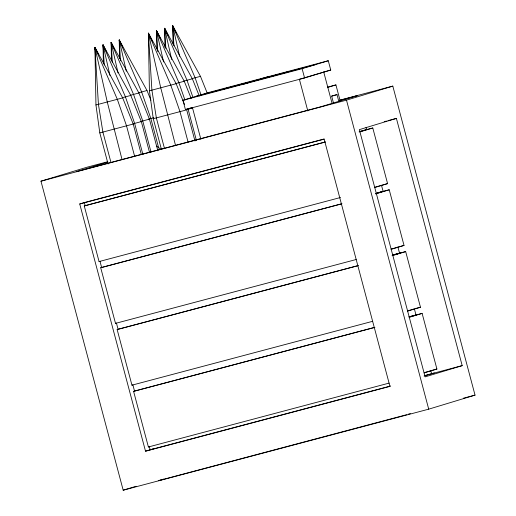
<?xml version="1.0" encoding="UTF-8"?>
<svg xmlns="http://www.w3.org/2000/svg" width="516" height="516" viewBox="0 0 516 516"><rect width="100%" height="100%" fill="white"/><g stroke="black" fill="none" stroke-linecap="round" stroke-linejoin="round"><path stroke-width="0.77" d="M182.948 100.285L209.122 92.351L328.279 60.746L330.743 70.021L304.575 77.948L185.418 109.553L182.948 100.285L302.112 68.68L328.279 60.746M224.138 88.9L287.096 72.13L196.035 96.318M242.533 84.482L250.982 81.921M260.245 79.116L268.701 76.549M185.418 109.553L192.126 107.521M330.743 70.021L299.39 79.29L307.82 110.966M327.821 87.372L335.922 84.914L340.244 101.142M339.947 100.13L392.811 86.108L475.036 395.127L428.719 409.162L123.189 490.2L40.964 181.18L87.281 167.139L107.496 161.779M107.909 162.043L76.149 171.673L320.578 106.844L357.627 95.615L339.728 100.362M338.851 101.562L337 94.609L331.678 96.221L333.523 103.174M40.964 181.18L346.494 100.143L392.811 86.108M79.735 203.975L324.164 139.146L389.948 386.368L145.518 451.197L79.735 203.975L84.366 202.575L85.192 205.665L84.263 205.942L99.066 261.567L340.528 197.493M396.404 118.409L359.349 129.639L425.132 376.861L462.188 365.631L396.404 118.409L388.006 120.641M359.11 131.896L366.676 129.606L366.057 127.291M359.929 131.883L372.784 127.987L387.587 183.612L374.732 187.508M99.066 261.567L99.994 261.29L101.633 267.469L100.71 267.746L115.513 323.371L356.195 259.503M374.668 187.295L387.587 183.612M375.558 193.7L383.117 191.41L381.472 185.231M375.616 193.913L389.232 189.791L404.028 245.416L391.173 249.312M115.513 323.371L116.435 323.093L118.08 329.273L117.151 329.55L131.954 385.175L372.642 321.307M391.115 249.099L404.028 245.416M392.76 255.278L400.487 252.937L392.708 255.001M392.063 255.717L405.673 251.595L420.476 307.22L407.621 311.116M131.954 385.175L132.883 384.897L134.528 391.076L133.599 391.36L148.402 446.979L389.083 383.111M407.556 310.903L414.367 308.839L416.006 315.018L422.12 313.399L436.917 369.024L424.062 372.92M409.201 317.082L416.934 314.741L409.149 316.805M409.265 317.295L422.12 313.399M148.402 446.979L149.324 446.701L150.15 449.791L390.683 385.994M145.518 451.197L153.175 448.875M424.758 372.475L436.917 369.024M424.068 376.022L434.279 372.933M123.189 490.2L136.095 486.285M163.662 479.087L158.373 480.693L406.582 414.722M408.092 414.258L410.362 413.574M150.911 100.227L147.002 90.513L138.559 92.816M157.857 150.801L149.427 119.125L138.894 92.97L130.451 95.273M149.608 152.717L141.326 121.583L130.787 95.428L122.35 97.724M207.09 92.77L200.466 76.336L192.029 78.632M141.294 154.394L133.218 124.04L122.679 97.885L95.95 104.974L99.801 132.902L108.083 164.036M199.286 95.976L192.365 78.793L183.922 81.089M191.178 98.433L184.257 81.244L175.814 83.547M184.58 104.625L176.15 83.702L149.414 90.797L153.271 118.719L161.347 149.072M153.82 117.693L148.634 119.099M149.427 119.125L140.526 121.557M141.326 121.583L133.16 123.814M133.218 124.04L99.801 132.902M186.631 109.637L192.565 108.012M286.167 72.414L315.192 64.713M327.402 87.178L335.922 84.914M331.653 96.028L337 94.609M384.181 121.653L386.478 121.047M85.146 202.369L324.125 138.985M360.594 131.18L372.784 127.987M85.192 205.665L324.951 142.074M84.263 205.942L325.577 141.945M377.041 192.99L384.046 191.126M376.893 193.061L389.232 189.791M101.633 267.469L341.392 203.878M100.71 267.746L342.024 203.749M392.56 255.072L405.673 251.595M118.08 329.273L357.84 265.682M117.151 329.55L358.472 265.553M415.128 308.639L420.476 307.22M409.001 316.876L415.232 315.224M134.528 391.076L374.281 327.486M133.599 391.36L374.913 327.357M424.623 375.59L462.188 365.631M463.374 398.223L475.036 395.127M153.271 118.719L186.689 109.856L194.971 140.991M156.625 146.163L161.063 149.395M200.466 76.336L172.712 25.8L173.041 44.208M192.365 78.793L164.604 28.257L164.946 47.466M184.257 81.244L156.503 30.715L156.825 49.123M176.15 83.702L148.395 33.172L149.414 90.797M147.002 90.513L119.241 39.984L119.57 58.392M111.462 60.843L111.134 42.435L138.894 92.97M130.787 95.428L103.032 44.892L103.355 63.3M122.679 97.885L94.925 47.349L95.95 104.974M175.917 32.282L172.712 25.8L173.944 45.879M168.164 35.462L164.604 28.257L165.842 48.336M160.418 38.636L156.503 30.715L157.78 51.594M151.24 38.932L148.395 33.172L151.898 90.19L156.374 117.964L164.449 148.324M151.956 40.371L152.665 41.815M122.802 47.182L119.241 39.984L120.525 60.862M112.372 62.513L111.134 42.435L113.984 48.201M106.238 51.374L103.032 44.892L104.264 64.971M98.485 54.554L94.925 47.349L98.427 104.367L102.903 132.148L110.979 162.508M118.022 72.911L111.134 42.435L133.547 94.441L142.745 120.963L151.027 152.104M201.163 95.234L195.119 77.806L172.712 25.8L173.157 29.754M193.061 97.692L187.011 80.264L164.604 28.257L164.875 30.631M184.954 100.149L178.91 82.721L156.503 30.715L156.677 32.295M173.183 27.329L172.712 25.8L179.6 56.27M165.075 29.786L164.604 28.257L171.667 59.508M156.967 32.244L156.503 30.715L163.566 61.965M149.098 35.462L148.395 33.172L148.84 37.126M119.712 41.506L119.241 39.984L119.422 41.564M111.134 42.435L111.843 44.731M103.503 46.421L103.032 44.892L103.477 48.846M95.628 49.639L94.925 47.349L95.196 49.723M397.92 247.035L399.565 253.214M430.808 370.643L431.634 373.732M346.494 100.143L428.719 409.162M323.706 71.924L332.136 103.593M302.112 68.68L304.575 77.948M192.455 107.651L200.885 139.326M188.108 109.244L196.396 140.378M188.082 142.055L180 111.695L170.802 85.179L148.395 33.172L160.76 87.862L175.524 145.409M158.722 148.092L150.853 118.506L141.648 91.99L119.241 39.984L126.304 71.234M142.926 154.561L134.637 123.421L125.44 96.898L103.032 44.892L109.921 75.368M134.612 156.238L126.536 125.878L117.332 99.356L94.925 47.349L107.289 102.045L122.053 159.592M111.495 45.602L111.675 47.182"/></g></svg>
